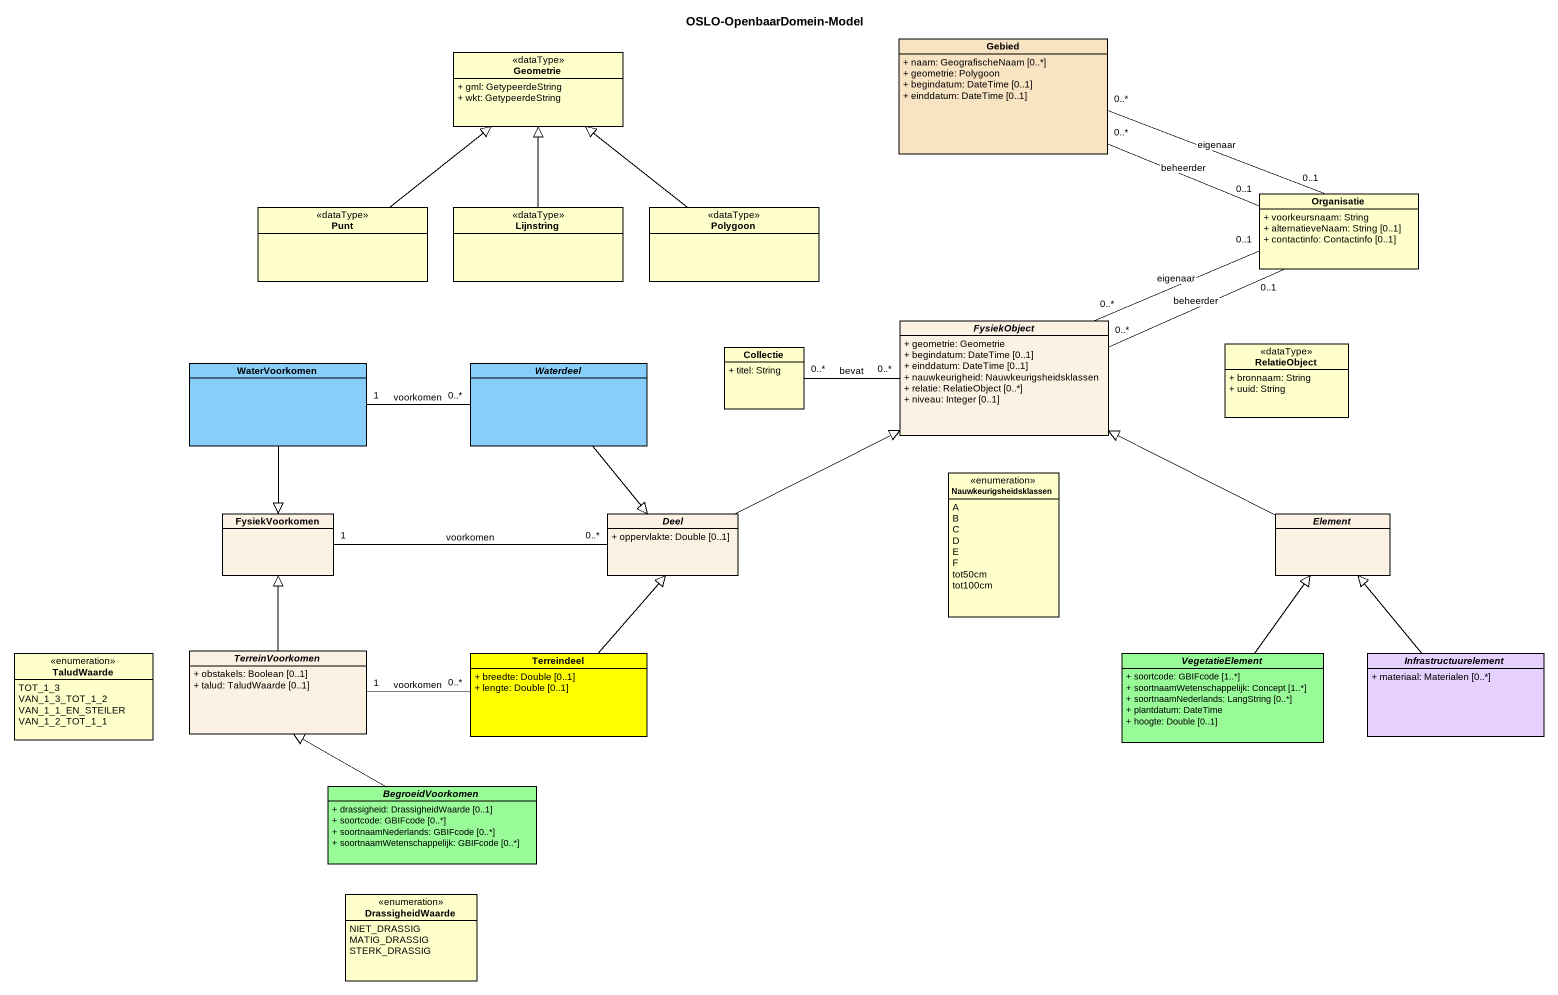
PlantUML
@startuml
title OSLO-OpenbaarDomein-Model
hide circle
hide empty members
skinparam classAttributeIconSize 0
class Geometrie <<dataType>> {
  + gml: GetypeerdeString
  + wkt: GetypeerdeString
}
class Gebied #F8E3C3 {
  + naam: GeografischeNaam [0..*]
  + geometrie: Polygoon
  + begindatum: DateTime [0..1]
  + einddatum: DateTime [0..1]
}
class Punt <<dataType>>
class Lijnstring <<dataType>>
class Polygoon <<dataType>>
class Organisatie {
  + voorkeursnaam: String
  + alternatieveNaam: String [0..1]
  + contactinfo: Contactinfo [0..1]
}
class Collectie {
  + titel: String
}
abstract class FysiekObject #FCF2E3 {
  + geometrie: Geometrie
  + begindatum: DateTime [0..1]
  + einddatum: DateTime [0..1]
  + nauwkeurigheid: Nauwkeurigsheidsklassen
  + relatie: RelatieObject [0..*]
  + niveau: Integer [0..1]
}
class RelatieObject <<dataType>> {
  + bronnaam: String
  + uuid: String
}
class WaterVoorkomen #87CEFA
abstract class Waterdeel #87CEFA
enum Nauwkeurigsheidsklassen {
  A
  B
  C
  D
  E
  F
  tot50cm
  tot100cm
}
class FysiekVoorkomen #FCF2E3
abstract class Deel #FCF2E3 {
  + oppervlakte: Double [0..1]
}
abstract class Element #FCF2E3
enum TaludWaarde {
  TOT_1_3
  VAN_1_3_TOT_1_2
  VAN_1_1_EN_STEILER
  VAN_1_2_TOT_1_1
}
abstract class TerreinVoorkomen #FCF2E3 {
  + obstakels: Boolean [0..1]
  + talud: TaludWaarde [0..1]
}
class Terreindeel #FFFF00 {
  + breedte: Double [0..1]
  + lengte: Double [0..1]
}
abstract class VegetatieElement #98FB98 {
  + soortcode: GBIFcode [1..*]
  + soortnaamWetenschappelijk: Concept [1..*]
  + soortnaamNederlands: LangString [0..*]
  + plantdatum: DateTime
  + hoogte: Double [0..1]
}
abstract class Infrastructuurelement #E6D0FE {
  + materiaal: Materialen [0..*]
}
abstract class BegroeidVoorkomen #98FB98 {
  + drassigheid: DrassigheidWaarde [0..1]
  + soortcode: GBIFcode [0..*]
  + soortnaamNederlands: GBIFcode [0..*]
  + soortnaamWetenschappelijk: GBIFcode [0..*]
}
enum DrassigheidWaarde {
  NIET_DRASSIG
  MATIG_DRASSIG
  STERK_DRASSIG
}
Gebied "0..*" -right- "0..1" Organisatie : eigenaar
Gebied "0..*" -right- "0..1" Organisatie : beheerder
Punt -up-|> Geometrie
Lijnstring -up-|> Geometrie
Polygoon -up-|> Geometrie
Collectie "0..*" -right- "0..*" FysiekObject : bevat
FysiekObject "0..*" -right- "0..1" Organisatie : eigenaar
FysiekObject "0..*" -right- "0..1" Organisatie : beheerder
WaterVoorkomen --|> FysiekVoorkomen
Waterdeel "0..*" -left- "1" WaterVoorkomen : voorkomen
Waterdeel --|> Deel
Deel -right-|> FysiekObject
Deel "0..*" -left- "1" FysiekVoorkomen : voorkomen
Element -left-|> FysiekObject
TerreinVoorkomen -up-|> FysiekVoorkomen
Terreindeel -up-|> Deel
Terreindeel "0..*" -left- "1" TerreinVoorkomen : voorkomen
VegetatieElement -up-|> Element
Infrastructuurelement -up-|> Element
BegroeidVoorkomen -up-|> TerreinVoorkomen
@enduml
